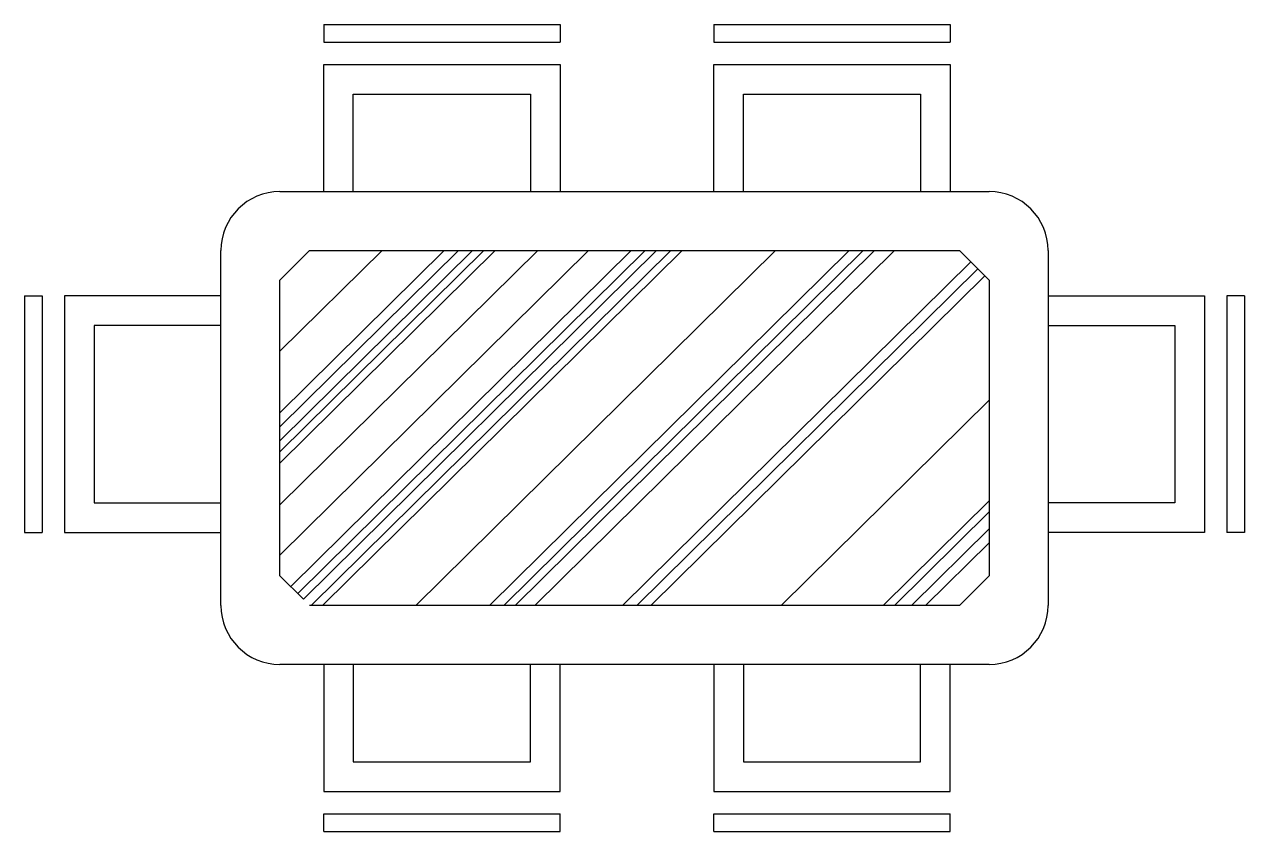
# Model space of a CAD drawing. Extents: x 44.83 to 46.89, y 45.01 to 46.37.
import ezdxf

# ---------------------------------------------------------------- set-up
doc = ezdxf.new("R2010")
doc.units = 0
doc.header["$LTSCALE"] = 0.3
doc.layers.get('0').update_dxf_attribs({"linetype": 'CONTINUOUS'})

msp = doc.modelspace()

# ---------------------------------------------------------------- linework, layer by layer
at = {"color": 0}
for p, q in [((45.3326, 46.3712), (45.7326, 46.3712)), ((45.9928, 46.3712), (46.3928, 46.3712)), ((45.3326, 46.3412), (45.7326, 46.3412)), ((45.9928, 46.3412), (46.3928, 46.3412)), ((45.3326, 46.0885), (45.3326, 46.3031)), ((45.3326, 46.3031), (45.7326, 46.3031)), ((45.7326, 46.3031), (45.7326, 46.0885)), ((45.9928, 46.3031), (46.3928, 46.3031)), ((45.9928, 46.0885), (45.9928, 46.3031)), ((46.3928, 46.3031), (46.3928, 46.0885)), ((45.2586, 46.0885), (46.4586, 46.0885)), ((45.1586, 45.3885), (45.1586, 45.9885)), ((45.4313, 45.9885), (45.2586, 45.8182)), ((45.5367, 45.9885), (45.2586, 45.7142)), ((45.5607, 45.9885), (45.2586, 45.6906)), ((45.5846, 45.9885), (45.2586, 45.667)), ((45.6038, 45.9885), (45.2586, 45.6481)), ((45.6229, 45.9885), (45.2586, 45.6292)), ((45.6948, 45.9885), (45.2586, 45.5583)), ((45.781, 45.9885), (45.2586, 45.4733)), ((45.3086, 45.9885), (45.2586, 45.9385)), ((45.8529, 45.9885), (45.2768, 45.4203)), ((45.8768, 45.9885), (45.2887, 45.4084)), ((45.896, 45.9885), (45.2982, 45.3989)), ((45.3086, 45.9885), (46.4086, 45.9885)), ((45.92, 45.9885), (45.3116, 45.3885)), ((45.9391, 45.9885), (45.3307, 45.3885)), ((46.0972, 45.9885), (45.4888, 45.3885)), ((46.2218, 45.9885), (45.6134, 45.3885)), ((46.2457, 45.9885), (45.6373, 45.3885)), ((46.2649, 45.9885), (45.6565, 45.3885)), ((46.2984, 45.9885), (45.69, 45.3885)), ((46.4586, 45.9385), (46.4086, 45.9885)), ((46.5586, 45.9885), (46.5586, 45.3885)), ((46.4276, 45.9695), (45.8385, 45.3885)), ((46.4395, 45.9576), (45.8625, 45.3885)), ((45.2586, 45.4385), (45.2586, 45.9385)), ((46.4514, 45.9457), (45.8864, 45.3885)), ((46.4586, 45.9385), (46.4586, 45.4385)), ((44.8261, 45.9119), (44.8261, 45.5119)), ((44.8561, 45.9119), (44.8561, 45.5119)), ((45.1586, 45.9119), (44.8941, 45.9119)), ((44.8941, 45.9119), (44.8941, 45.5119)), ((46.5586, 45.9119), (46.8231, 45.9119)), ((46.8231, 45.9119), (46.8231, 45.5119)), ((46.8611, 45.9119), (46.8611, 45.5119)), ((46.8911, 45.9119), (46.8911, 45.5119)), ((46.4586, 45.7355), (46.1068, 45.3885)), ((46.4586, 45.5654), (46.2793, 45.3885)), ((46.4586, 45.5465), (46.2984, 45.3885)), ((46.4586, 45.5181), (46.3272, 45.3885)), ((44.8941, 45.5119), (45.1586, 45.5119)), ((46.4586, 45.4945), (46.3511, 45.3885)), ((46.8231, 45.5119), (46.5586, 45.5119)), ((45.2586, 45.4385), (45.2982, 45.3989)), ((46.4586, 45.4385), (46.4086, 45.3885)), ((46.4086, 45.3885), (45.3086, 45.3885)), ((46.4586, 45.2885), (45.2586, 45.2885)), ((45.3326, 45.2885), (45.3326, 45.0739)), ((45.7326, 45.0739), (45.7326, 45.2885)), ((45.9928, 45.2885), (45.9928, 45.0739)), ((46.3928, 45.0739), (46.3928, 45.2885)), ((45.3326, 45.0739), (45.7326, 45.0739)), ((45.9928, 45.0739), (46.3928, 45.0739)), ((45.3326, 45.0359), (45.7326, 45.0359)), ((45.9928, 45.0359), (46.3928, 45.0359)), ((45.3326, 45.0059), (45.7326, 45.0059)), ((45.9928, 45.0059), (46.3928, 45.0059))]:
    msp.add_line(p, q, dxfattribs=at)
for points in [[(45.3326, 46.3712), (45.3326, 46.3412)], [(45.7326, 46.3712), (45.7326, 46.3412)], [(45.9928, 46.3712), (45.9928, 46.3412)], [(46.3928, 46.3712), (46.3928, 46.3412)], [(45.3826, 46.2531), (45.6826, 46.2531), (45.6826, 46.0885)], [(45.3826, 46.0885), (45.3826, 46.2531)], [(46.0428, 46.0885), (46.0428, 46.2531)], [(46.0428, 46.2531), (46.3428, 46.2531), (46.3428, 46.0885)], [(44.8261, 45.9119), (44.8561, 45.9119)], [(46.8911, 45.9119), (46.8611, 45.9119)], [(44.9441, 45.8619), (44.9441, 45.5619), (45.1586, 45.5619)], [(45.1586, 45.8619), (44.9441, 45.8619)], [(46.5586, 45.8619), (46.7731, 45.8619)], [(46.7731, 45.8619), (46.7731, 45.5619), (46.5586, 45.5619)], [(44.8261, 45.5119), (44.8561, 45.5119)], [(46.8911, 45.5119), (46.8611, 45.5119)], [(45.3826, 45.2885), (45.3826, 45.1239)], [(45.3826, 45.1239), (45.6826, 45.1239), (45.6826, 45.2885)], [(46.0428, 45.1239), (46.3428, 45.1239), (46.3428, 45.2885)], [(46.0428, 45.2885), (46.0428, 45.1239)], [(45.3326, 45.0059), (45.3326, 45.0359)], [(45.7326, 45.0059), (45.7326, 45.0359)], [(45.9928, 45.0059), (45.9928, 45.0359)], [(46.3928, 45.0059), (46.3928, 45.0359)]]:
    msp.add_lwpolyline(points, dxfattribs=at)
for centre, start, end in [((45.2586, 45.9885), 90, 180), ((46.4586, 45.9885), 0, 90), ((45.2586, 45.3885), 180, 270), ((46.4586, 45.3885), 270, 0)]:
    msp.add_arc(centre, 0.1, start, end, dxfattribs=at)

doc.saveas('drawing.dxf')
